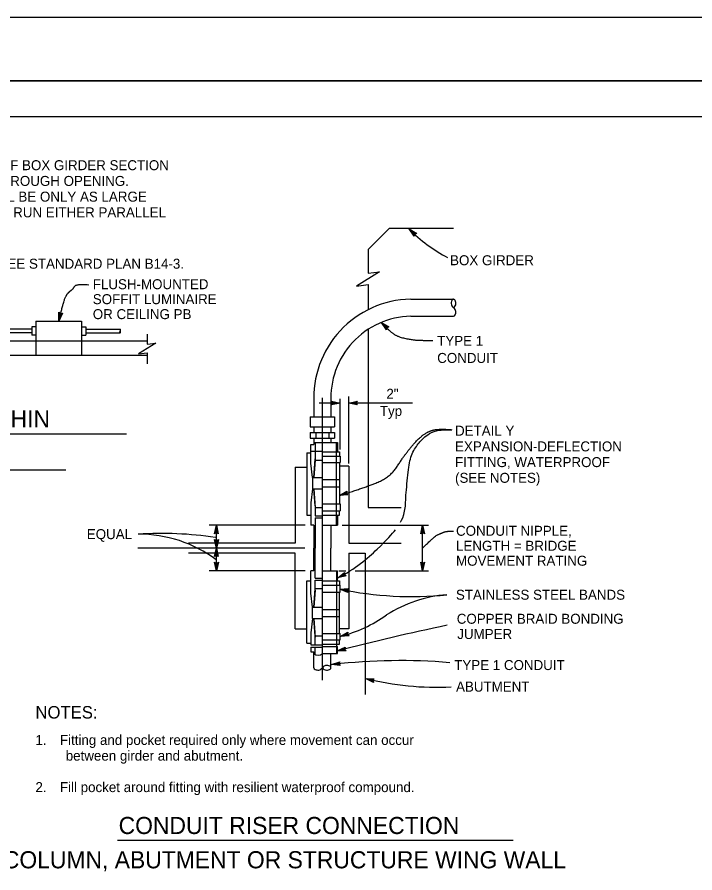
# Model space of a CAD drawing. Extents: x -894 to 866, y -476 to 714.
# Drawn here: x -174 to 301, y 113 to 714 of the extents above; entities that cross this region are included whole.
import ezdxf

# ---------------------------------------------------------------- set-up
doc = ezdxf.new("R2010")
doc.units = 0
for name, color, linetype in [('10 Sheet Format', 7, 'Continuous'), ('56 Stage 3 Anno', 7, 'Continuous'), ('57 Undefined', 7, 'Continuous'), ('60 Nongeo Data', 7, 'Continuous')]:
    doc.layers.add(name, color=color, linetype=linetype)

msp = doc.modelspace()

# ---------------------------------------------------------------- linework, layer by layer
at = {"layer": '10 Sheet Format'}
for p, q in [((-863.43, 668.96), (836.58, 668.96)), ((-813.45, 643.96), (811.55, 643.96))]:
    msp.add_line(p, q, dxfattribs=at)
for points in [[(-894.04, 713.56), (865.96, 713.56), (865.96, -476.44), (-894.04, -476.44)], [(-863.43, -431.04), (836.58, -431.04), (836.58, 668.96), (-863.43, 668.96)]]:
    msp.add_lwpolyline(points, close=True, dxfattribs=at)
at = {"layer": '56 Stage 3 Anno'}
for p, q in [((104.12, 559.98), (100.62, 565.03)), ((100.62, 565.03), (100.62, 565.03)), ((100.62, 565.03), (105.93, 561.94)), ((104.2, 560.39), (101.63, 564.09)), ((101.64, 564.09), (105.52, 561.84)), ((104.28, 560.81), (102.65, 563.15)), ((102.65, 563.15), (105.15, 561.7)), ((104.38, 561.18), (103.66, 562.22)), ((103.66, 562.22), (104.73, 561.6)), ((104.44, 561.5), (104.12, 559.98)), ((104.12, 559.98), (104.12, 559.98)), ((105.93, 561.94), (104.44, 561.5)), ((105.93, 561.94), (105.93, 561.94)), ((-144.96, 506.61), (-144.96, 506.61)), ((-142.36, 505.98), (-142.36, 505.98)), ((-145.08, 500.46), (-145.08, 500.46)), ((81.16, 499.32), (81.16, 499.32)), ((84.7, 494.3), (84.7, 494.3)), ((86.49, 496.27), (86.49, 496.27)), ((39.78, 248.56), (39.78, 446.62)), ((47.04, 442.96), (46.24, 444.3)), ((46.24, 444.3), (46.24, 444.3)), ((46.24, 444.3), (52.24, 442.96)), ((52.24, 410.34), (52.24, 445.89)), ((58.28, 400.51), (58.28, 447.62)), ((58.28, 442.96), (64.28, 444.29)), ((64.28, 444.29), (63.48, 442.96)), ((64.28, 444.29), (64.28, 444.29)), ((52.24, 442.96), (37.43, 442.96)), ((52.24, 442.96), (46.24, 441.63)), ((46.24, 441.63), (47.04, 442.96)), ((46.24, 441.63), (46.24, 441.63)), ((46.45, 443.94), (50.86, 442.96)), ((50.85, 442.96), (46.47, 441.99)), ((49.48, 442.96), (46.65, 442.34)), ((46.69, 443.58), (49.48, 442.96)), ((46.87, 443.24), (48.09, 442.96)), ((48.09, 442.96), (46.89, 442.7)), ((52.24, 442.96), (52.24, 442.96)), ((103.01, 442.96), (58.28, 442.96)), ((64.28, 441.62), (58.28, 442.96)), ((58.28, 442.96), (58.28, 442.96)), ((64.07, 441.98), (59.66, 442.96)), ((59.67, 442.96), (64.05, 443.93)), ((61.05, 442.96), (63.87, 443.58)), ((63.83, 442.34), (61.05, 442.96)), ((62.43, 442.96), (63.64, 443.22)), ((63.66, 442.68), (62.43, 442.96)), ((63.48, 442.96), (64.28, 441.62)), ((64.28, 441.62), (64.28, 441.62)), ((50.28, 364.28), (50.28, 357.28)), ((27.74, 357.28), (-39.52, 357.28)), ((-35.86, 351.28), (-34.52, 357.28)), ((-35.51, 351.5), (-34.52, 355.9)), ((-35.15, 351.73), (-34.52, 354.52)), ((-34.52, 341.28), (-34.52, 357.28)), ((-34.52, 357.28), (-34.52, 357.28)), ((-34.52, 357.28), (-33.19, 351.28)), ((-34.52, 355.89), (-33.55, 351.51)), ((-34.52, 354.52), (-33.9, 351.69)), ((53.64, 357.28), (114.11, 357.28)), ((108.76, 351.28), (110.1, 357.28)), ((109.12, 351.5), (110.1, 355.9)), ((109.48, 351.73), (110.1, 354.52)), ((110.1, 325.28), (110.1, 357.28)), ((110.1, 357.28), (110.1, 357.28)), ((110.1, 357.28), (111.43, 351.28)), ((110.1, 354.52), (110.73, 351.69)), ((110.11, 355.89), (111.07, 351.51)), ((-34.52, 352.08), (-35.86, 351.28)), ((-35.86, 351.28), (-35.86, 351.28)), ((-34.8, 351.91), (-34.53, 353.13)), ((-34.53, 353.13), (-34.26, 351.93)), ((-33.19, 351.28), (-34.52, 352.08)), ((-33.19, 351.28), (-33.19, 351.28)), ((110.1, 352.08), (108.76, 351.28)), ((108.76, 351.28), (108.76, 351.28)), ((109.82, 351.91), (110.1, 353.13)), ((110.1, 353.13), (110.37, 351.93)), ((111.43, 351.28), (110.1, 352.08)), ((111.43, 351.28), (111.43, 351.28)), ((-34.52, 341.28), (-35.85, 347.28)), ((-35.85, 347.28), (-35.85, 347.28)), ((-35.85, 347.28), (-34.52, 346.48)), ((-34.53, 342.67), (-35.49, 347.04)), ((-34.52, 344.04), (-35.15, 346.87)), ((-34.52, 345.42), (-34.79, 346.63)), ((-34.52, 346.48), (-33.18, 347.28)), ((-33.18, 347.28), (-34.52, 341.28)), ((-33.54, 347.06), (-34.52, 342.66)), ((-33.9, 346.83), (-34.52, 344.04)), ((-34.24, 346.65), (-34.52, 345.42)), ((-33.18, 347.28), (-33.18, 347.28)), ((27.54, 341.28), (-89.69, 341.28)), ((-35.86, 335.28), (-34.52, 341.28)), ((-34.52, 336.08), (-35.86, 335.28)), ((-35.51, 335.5), (-34.52, 339.9)), ((-35.15, 335.73), (-34.52, 338.52)), ((-34.8, 335.91), (-34.53, 337.13)), ((-34.53, 337.13), (-34.26, 335.93)), ((-34.52, 325.35), (-34.52, 341.35)), ((-34.52, 341.28), (-34.52, 341.28)), ((-34.52, 341.28), (-34.52, 341.28)), ((-34.52, 341.28), (-33.19, 335.28)), ((-34.52, 339.89), (-33.55, 335.51)), ((-34.52, 338.52), (-33.9, 335.69)), ((-33.19, 335.28), (-34.52, 336.08)), ((-35.86, 335.28), (-35.86, 335.28)), ((-34.52, 325.28), (-35.85, 331.28)), ((-35.85, 331.28), (-35.85, 331.28)), ((-35.85, 331.28), (-34.52, 330.48)), ((-34.53, 326.67), (-35.49, 331.04)), ((-34.52, 328.04), (-35.15, 330.87)), ((-34.52, 329.42), (-34.79, 330.63)), ((-34.52, 330.48), (-33.18, 331.28)), ((-33.18, 331.28), (-34.52, 325.28)), ((-33.54, 331.06), (-34.52, 326.66)), ((-33.9, 330.83), (-34.52, 328.04)), ((-34.24, 330.65), (-34.52, 329.42)), ((-33.19, 335.28), (-33.19, 335.28)), ((-33.18, 331.28), (-33.18, 331.28)), ((110.1, 325.28), (108.77, 331.28)), ((108.77, 331.28), (108.77, 331.28)), ((108.77, 331.28), (110.1, 330.48)), ((110.1, 326.67), (109.13, 331.04)), ((110.1, 328.04), (109.48, 330.87)), ((110.11, 329.42), (109.84, 330.63)), ((110.1, 330.48), (111.44, 331.28)), ((111.44, 331.28), (110.1, 325.28)), ((111.09, 331.06), (110.1, 326.66)), ((110.73, 330.83), (110.1, 328.04)), ((110.38, 330.65), (110.11, 329.42)), ((111.44, 331.28), (111.44, 331.28)), ((27.74, 325.28), (-39.52, 325.28)), ((-34.52, 325.28), (-34.52, 325.28)), ((51.36, 325.28), (56.22, 325.28)), ((62.77, 325.28), (114.11, 325.28)), ((110.1, 325.28), (110.1, 325.28)), ((52.01, 312.46), (58.15, 312.83)), ((57.73, 310.2), (52.01, 312.46)), ((52.01, 312.46), (52.01, 312.46)), ((57.57, 310.58), (53.38, 312.24)), ((53.39, 312.24), (57.86, 312.51)), ((54.74, 312.02), (57.63, 312.2)), ((58.15, 312.83), (57.15, 311.64)), ((58.15, 312.83), (58.15, 312.83)), ((57.4, 310.97), (54.74, 312.02)), ((56.11, 311.81), (57.34, 311.88)), ((57.28, 311.34), (56.11, 311.81)), ((57.15, 311.64), (57.73, 310.2)), ((57.73, 310.2), (57.73, 310.2)), ((52.34, 279.32), (57.68, 282.36)), ((57.68, 282.36), (57.31, 280.85)), ((57.68, 282.36), (57.68, 282.36)), ((58.47, 279.81), (52.34, 279.32)), ((52.34, 279.32), (52.34, 279.32)), ((58.16, 280.08), (53.66, 279.73)), ((53.67, 279.73), (57.57, 281.95)), ((54.98, 280.13), (57.5, 281.56)), ((57.83, 280.36), (54.98, 280.13)), ((56.3, 280.54), (57.38, 281.15)), ((57.56, 280.64), (56.3, 280.54)), ((57.31, 280.85), (58.47, 279.81)), ((58.47, 279.81), (58.47, 279.81)), ((50.26, 269.08), (55.8, 271.74)), ((51.61, 269.4), (55.65, 271.34)), ((52.95, 269.71), (55.56, 270.96)), ((54.29, 270.02), (55.41, 270.55)), ((55.8, 271.74), (55.32, 270.26)), ((55.32, 270.26), (56.4, 269.14)), ((55.8, 271.74), (55.8, 271.74)), ((56.4, 269.14), (50.26, 269.08)), ((50.26, 269.08), (50.26, 269.08)), ((56.11, 269.44), (51.6, 269.39)), ((55.8, 269.73), (52.95, 269.71)), ((55.55, 270.03), (54.29, 270.02)), ((56.4, 269.14), (56.4, 269.14)), ((46.25, 259.65), (52.1, 261.52)), ((52.34, 258.86), (46.25, 259.65)), ((46.25, 259.65), (46.25, 259.65)), ((52.1, 259.19), (47.62, 259.78)), ((47.63, 259.78), (51.9, 261.14)), ((49, 259.9), (51.76, 260.78)), ((51.83, 259.53), (49, 259.9)), ((50.37, 260.02), (51.55, 260.4)), ((51.62, 259.86), (50.37, 260.02)), ((52.1, 261.52), (51.43, 260.12)), ((51.43, 260.12), (52.34, 258.86)), ((52.1, 261.52), (52.1, 261.52)), ((52.34, 258.86), (52.34, 258.86)), ((70.06, 249.79), (70.06, 249.79)), ((75.56, 247.04), (75.56, 247.04)), ((76.2, 249.63), (76.2, 249.63))]:
    msp.add_line(p, q, dxfattribs=at)
for points in [[(-142.36, 505.98), (-145.08, 500.46), (-144.96, 506.61), (-144.66, 506.32), (-144.76, 501.81), (-142.76, 505.85), (-143.15, 505.73), (-144.43, 503.15), (-144.37, 506.03), (-144.08, 505.73), (-144.1, 504.49), (-143.55, 505.61), (-143.85, 505.52), (-144.96, 506.61), (-143.85, 505.52)], [(84.7, 494.3), (81.16, 499.32), (86.49, 496.27), (86.1, 496.15), (82.19, 498.39), (84.78, 494.7), (84.86, 495.11), (83.2, 497.46), (85.7, 496.03), (85.31, 495.91), (84.22, 496.53), (84.94, 495.51), (85.01, 495.82), (86.49, 496.27), (85.01, 495.82)], [(57.72, 378.56), (51.69, 378.08), (56.94, 381.07), (56.84, 380.68), (52.99, 378.48), (57.41, 378.84), (57.11, 379.11), (54.28, 378.88), (56.75, 380.28), (56.65, 379.89), (55.58, 379.28), (56.81, 379.38), (56.58, 379.59), (56.94, 381.07), (56.58, 379.59)], [(56.4, 321.82), (50.53, 320.34), (55.22, 324.17), (55.18, 323.76), (51.75, 320.96), (56.05, 322.04), (55.71, 322.25), (52.96, 321.56), (55.15, 323.35), (55.12, 322.95), (54.17, 322.17), (55.37, 322.47), (55.1, 322.64), (55.22, 324.17), (55.1, 322.64)], [(75.56, 247.04), (70.06, 249.79), (76.2, 249.63), (75.91, 249.34), (71.41, 249.46), (75.44, 247.44), (75.32, 247.83), (72.74, 249.12), (75.62, 249.05), (75.32, 248.76), (74.08, 248.79), (75.2, 248.23), (75.11, 248.54), (76.2, 249.63), (75.11, 248.54)]]:
    msp.add_lwpolyline(points, close=True, dxfattribs=at)
for centre, radius, start, end in [((177.84, 640.57), 108.03, 224.3665, 242.31273), ((-73.36, 89.64), 261.86, 81.6323, 93.50922), ((-89.01, 259.97), 91.04, 53.30127, 90.24116), ((102.21, 551.55), 244.3, 258.1427, 275.85797), ((134.67, 215.41), 93.42, 94.6198, 122.24986), ((29.01, 372.04), 95.61, 284.12592, 305.71781), ((434.74, -1203.5), 1521.95, 101.65346, 104.63286), ((94.49, -150.94), 413.26, 85.20305, 96.50858), ((119.95, 449.96), 206.29, 256.00439, 272.82059)]:
    msp.add_arc(centre, radius, start, end, dxfattribs=at)
for points, degree in [([(-145.08, 500.46), (-142.34, 511.78), (-140.17, 518.01), (-137.76, 521.06), (-134.96, 522.97), (-132.85, 526.69), (-124.08, 525.93)], 2), ([(81.16, 499.32), (86.52, 493.68), (92.78, 489.26), (104.33, 487.05), (109.12, 486.92), (117.35, 486.8)], 2), ([(51.69, 378.08), (67.2, 382.88), (87.26, 390.7), (96.98, 405.9), (106.48, 417.52), (114.08, 423.22), (121.68, 424.91), (130.55, 424.27)], 2), ([(94.68, 359.43), (95.42, 360.77), (98.19, 366.89), (98.03, 376.76), (100.14, 395.77), (101.62, 406.54), (107.11, 414.98), (111.55, 419.42), (118.87, 424.57), (130.55, 424.27)], 3), ([(50.53, 320.34), (62.77, 326.5), (80.34, 341.84), (89.02, 351.48), (90.98, 353.97)], 3), ([(110.1, 341.28), (118.52, 349.52), (121.89, 351.21), (127.39, 353.32), (131.82, 353.11)], 2)]:
    msp.add_open_spline(points, degree=degree, dxfattribs=at)
at = {"layer": '57 Undefined'}
for p, q in [((-404.31, 421.25), (-97.49, 421.25)), ((-361.27, 396.1), (-140.1, 396.1)), ((-103.95, 136.37), (173.58, 136.37))]:
    msp.add_line(p, q, dxfattribs=at)
at = {"layer": '60 Nongeo Data'}
for p, q in [((86.78, 565.53), (71.78, 550.53)), ((86.78, 565.53), (131.78, 565.53)), ((71.78, 550.53), (71.78, 533.99)), ((71.78, 525.99), (71.78, 508.33)), ((101.78, 515.76), (131.78, 515.76)), ((-161.08, 500.46), (-161.08, 476.46)), ((-161.08, 500.46), (-129.08, 500.46)), ((-129.08, 500.46), (-129.08, 476.46)), ((101.78, 503.78), (131.78, 503.78)), ((-164.08, 494.71), (-188.08, 494.71)), ((-164.08, 492.21), (-188.08, 492.21)), ((-161.08, 496.46), (-164.08, 496.46)), ((-164.08, 496.46), (-164.08, 490.46)), ((-129.08, 496.46), (-126.08, 496.46)), ((-126.08, 496.46), (-126.08, 490.46)), ((-126.08, 494.71), (-102.08, 494.71)), ((-126.08, 492.21), (-102.08, 492.21)), ((71.78, 494.52), (71.78, 369.78)), ((-200.08, 486.46), (-161.08, 486.46)), ((-161.08, 490.46), (-164.08, 490.46)), ((-161.08, 486.46), (-129.08, 486.46)), ((-129.08, 490.46), (-126.08, 490.46)), ((-129.08, 486.46), (-83.08, 486.46)), ((-83.08, 491.25), (-83.08, 484.11)), ((-200.08, 476.46), (-83.08, 476.46)), ((-83.08, 478.11), (-83.08, 470.55)), ((33.78, 443.28), (33.78, 433.28)), ((45.78, 443.28), (45.78, 433.28)), ((31.28, 433.28), (31.28, 426.28)), ((31.28, 433.28), (48.28, 433.28)), ((48.28, 433.28), (48.28, 426.28)), ((31.28, 426.28), (48.28, 426.28)), ((33.78, 426.28), (33.78, 422.28)), ((45.78, 426.28), (45.78, 422.28)), ((31.28, 422.28), (48.28, 422.28)), ((31.28, 422.28), (31.28, 418.28)), ((35.28, 422.28), (35.28, 418.28)), ((44.28, 422.28), (44.28, 418.28)), ((48.28, 422.28), (48.28, 418.28)), ((31.28, 418.28), (48.28, 418.28)), ((33.78, 418.28), (33.78, 415.28)), ((33.78, 415.28), (50.28, 415.28)), ((33.78, 415.28), (33.78, 413.98)), ((34.78, 415.28), (34.78, 409.28)), ((45.78, 418.28), (45.78, 415.28)), ((49.78, 357.28), (49.78, 415.28)), ((50.28, 415.28), (50.28, 408.78)), ((31.78, 413.98), (33.78, 413.98)), ((31.78, 409.28), (31.78, 413.98)), ((31.78, 409.28), (39.78, 409.28)), ((31.78, 400.7), (31.78, 409.28)), ((34.78, 409.28), (34.78, 402.78)), ((39.78, 408.78), (51.78, 408.78)), ((51.78, 408.78), (51.78, 405.78)), ((28.78, 407.95), (28.78, 364.28)), ((28.78, 407.95), (31.78, 407.95)), ((33.78, 390.78), (34.78, 403.78)), ((34.78, 402.78), (33.78, 390.78)), ((34.78, 402.78), (39.78, 402.78)), ((39.78, 405.78), (52.28, 405.78)), ((52.28, 405.78), (52.28, 401.28)), ((20.78, 397.95), (20.78, 344.78)), ((20.78, 397.95), (28.78, 397.95)), ((32.78, 390.78), (31.78, 400.7)), ((39.78, 401.28), (52.28, 401.28)), ((51.78, 401.28), (51.78, 372.28)), ((58.28, 398.56), (52.28, 398.56)), ((58.28, 398.56), (58.28, 344.78)), ((32.78, 390.78), (39.78, 390.78)), ((32.78, 390.78), (32.78, 382.78)), ((39.78, 389.28), (51.78, 389.28)), ((39.78, 384.28), (51.78, 384.28)), ((32.78, 382.78), (31.78, 372.86)), ((32.78, 382.78), (39.78, 382.78)), ((34.78, 370.78), (33.78, 382.78)), ((33.78, 382.78), (34.78, 369.78)), ((31.78, 372.86), (31.78, 357.28)), ((39.78, 372.28), (52.28, 372.28)), ((52.28, 372.28), (52.28, 367.28)), ((34.78, 369.78), (39.78, 369.78)), ((34.78, 369.78), (34.78, 363.78)), ((39.78, 367.28), (52.28, 367.28)), ((51.78, 364.28), (51.78, 367.28)), ((71.78, 369.78), (95.15, 369.78)), ((28.78, 364.28), (31.78, 364.28)), ((34.78, 363.78), (39.78, 363.78)), ((34.78, 362.33), (39.78, 362.33)), ((34.78, 362.33), (34.78, 341.28)), ((39.78, 364.28), (51.78, 364.28)), ((33.78, 357.28), (31.78, 357.28)), ((33.78, 357.28), (33.78, 341.28)), ((39.78, 357.28), (50.28, 357.28)), ((45.78, 357.28), (45.78, 341.28)), ((20.78, 344.78), (-54.22, 344.78)), ((58.28, 344.78), (95.15, 344.78)), ((20.78, 337.78), (-54.22, 337.78)), ((20.78, 284.61), (20.78, 337.78)), ((33.78, 325.28), (33.78, 341.28)), ((34.78, 320.23), (34.78, 341.28)), ((45.78, 325.28), (45.78, 341.28)), ((58.28, 337.78), (69.78, 337.78)), ((58.28, 337.78), (58.28, 284.61)), ((69.78, 337.78), (69.78, 238.56)), ((33.78, 325.28), (31.78, 325.28)), ((31.78, 309.7), (31.78, 325.28)), ((39.78, 325.28), (50.28, 325.28)), ((49.78, 325.28), (49.78, 267.28)), ((50.28, 318.28), (50.28, 325.28)), ((28.78, 274.61), (28.78, 318.28)), ((28.78, 318.28), (31.78, 318.28)), ((34.78, 320.23), (39.78, 320.23)), ((34.78, 318.78), (39.78, 318.78)), ((34.78, 312.78), (34.78, 318.78)), ((39.78, 318.28), (51.78, 318.28)), ((51.78, 318.28), (51.78, 315.28)), ((33.78, 299.78), (34.78, 312.78)), ((34.78, 312.78), (39.78, 312.78)), ((39.78, 315.28), (52.28, 315.28)), ((52.28, 310.28), (52.28, 315.28)), ((32.78, 299.78), (31.78, 309.7)), ((34.78, 311.78), (33.78, 299.78)), ((39.78, 310.28), (52.28, 310.28)), ((51.78, 281.28), (51.78, 310.28)), ((32.78, 299.78), (39.78, 299.78)), ((32.78, 291.78), (32.78, 299.78)), ((39.78, 298.28), (51.78, 298.28)), ((32.78, 291.78), (31.78, 281.86)), ((32.78, 291.78), (39.78, 291.78)), ((34.78, 279.78), (33.78, 291.78)), ((33.78, 291.78), (34.78, 278.78)), ((39.78, 293.28), (51.78, 293.28)), ((20.78, 284.61), (28.78, 284.61)), ((58.28, 284.61), (51.78, 284.61)), ((31.78, 281.86), (31.78, 273.28)), ((34.78, 279.78), (39.78, 279.78)), ((34.78, 273.28), (34.78, 279.78)), ((39.78, 281.28), (52.28, 281.28)), ((39.78, 276.78), (52.28, 276.78)), ((51.78, 273.78), (51.78, 276.78)), ((52.28, 276.78), (52.28, 281.28)), ((28.78, 274.61), (31.78, 274.61)), ((31.78, 273.28), (39.78, 273.28)), ((31.78, 271.78), (39.78, 271.78)), ((31.78, 271.78), (31.78, 268.58)), ((34.78, 266.61), (34.78, 271.78)), ((39.78, 273.78), (51.78, 273.78)), ((39.78, 272.28), (50.28, 272.28)), ((50.28, 267.28), (50.28, 272.28)), ((31.78, 268.58), (33.78, 268.58)), ((33.78, 267.28), (33.78, 268.58)), ((33.78, 257.28), (33.78, 267.28)), ((39.78, 267.28), (50.28, 267.28)), ((45.78, 257.28), (45.78, 267.28))]:
    msp.add_line(p, q, dxfattribs=at)
for points in [[(71.78, 533.99), (79.78, 534.99), (63.78, 524.99), (71.78, 525.99)], [(-83.08, 484.11), (-77.08, 484.86), (-89.08, 477.36), (-83.08, 478.11)]]:
    msp.add_lwpolyline(points, dxfattribs=at)
for centre, radius, start, end in [((103.06, 446.43), 69.35, 91.2722, 183.15188), ((133.52, 512.7), 3.4, 178.67009, 239.20271), ((129.87, 512.8), 3.58, 302.37622, 357.02523), ((129.65, 506.75), 3.7, 6.74286, 54.81562), ((103.06, 446.43), 57.36, 91.2722, 183.15188), ((-101.72, 492.85), 0.708, 120.79729, 181.32991), ((-102.53, 494.09), 0.771, 305.18438, 353.25714), ((-102.48, 492.83), 0.745, 2.97477, 57.62378), ((36.78, 270.66), 4.52, 228.44431, 311.55569), ((42.7, 255.54), 3.4, 88.67009, 149.20271), ((36.76, 259.41), 3.7, 276.74286, 324.81562), ((42.8, 259.19), 3.58, 212.37622, 267.02523)]:
    msp.add_arc(centre, radius, start, end, dxfattribs=at)
for centre, major_axis, ratio, start_param, end_param in [((131.78, 512.78), (0, 3), 0.552855, 4.65704, 7.860758), ((131.78, 506.78), (0, 3), 0.519123, 3.141593, 4.849434), ((-102.08, 492.84), (0, -0.625), 0.552855, 4.705612, 7.909331), ((-102.08, 494.09), (0, -0.625), 0.519123, 1.433751, 3.141593), ((42.78, 257.28), (3, 0), 0.552855, 4.65704, 7.860758), ((36.78, 257.28), (3, 0), 0.519123, 3.141593, 4.849434)]:
    msp.add_ellipse(centre, major_axis=major_axis, ratio=ratio, start_param=start_param, end_param=end_param, dxfattribs=at)

# ---------------------------------------------------------------- texts
at = {"layer": '57 Undefined'}
for s, height, p in [('CONDUIT PASSING THROUGH GIRDER OR DIAPHRAGM OF BOX GIRDER SECTION', 7, (-440.76, 606.22)), ('SHALL BE EITHER CAST INTO CONCRETE OR PASSED THROUGH OPENING.', 7, (-440.76, 595.19)), ('OPENING SHALL NOT BE DRAINAGE OPENING AND SHALL BE ONLY AS LARGE', 7, (-440.76, 584.17)), ('AS REQUIRED TO INSTALL CONDUIT. CONDUIT SHALL BE RUN EITHER PARALLEL', 7, (-440.76, 573.15)), ('BOX GIRDER', 7, (129.33, 539.57)), ('FOR SUPPORT, SEE STANDARD PLAN B14-3.', 7, (-260.11, 537.14)), ('FLUSH-MOUNTED', 7, (-121.23, 522.78)), ('SOFFIT LUMINAIRE', 7, (-121.23, 512.28)), ('OR CEILING PB', 7, (-121.23, 501.78)), ('TYPE 1', 7, (120.3, 483.06)), ('CONDUIT', 7, (120.3, 471.06)), ('2"', 7, (84.66, 445.91)), ('CONDUIT INSTALLATION WITHIN', 12, (-404.44, 425.89)), ('Typ', 7, (80.1, 433.91)), ('DETAIL Y', 7, (132.82, 420.07)), ('EXPANSION-DEFLECTION', 7, (132.82, 409.04)), ('FITTING, WATERPROOF', 7, (132.82, 398.02)), ('(SEE NOTES)', 7, (132.82, 387)), ('EQUAL', 7, (-125.42, 347.51)), ('CONDUIT NIPPLE,', 7, (133.51, 349.86)), ('LENGTH = BRIDGE', 7, (133.51, 339.36)), ('MOVEMENT RATING', 7, (133.51, 328.86)), ('STAINLESS STEEL BANDS', 7, (133.43, 305.02)), ('COPPER BRAID BONDING', 7, (134.03, 288.16)), ('JUMPER', 7, (134.39, 277.49)), ('TYPE 1 CONDUIT', 7, (132.24, 255.71)), ('ABUTMENT', 7, (133.53, 240.56)), ('NOTES:', 8.75, (-161.44, 221.72)), ('1.', 7, (-161.44, 203.19)), (' Fitting and pocket required only where movement can occur', 7, (-146.89, 203.19)), ('between girder and abutment.', 7, (-140.2, 192.17)), ('2.', 7, (-161.44, 170.12)), (' Fill pocket around fitting with resilient waterproof compound.', 7, (-146.89, 170.12)), ('CONDUIT RISER CONNECTION', 12, (-103.11, 140.72)), ('AT COLUMN, ABUTMENT OR STRUCTURE WING WALL', 12, (-209.27, 116.68))]:
    msp.add_text(s, height=height, dxfattribs=at).set_placement(p)

doc.saveas('drawing.dxf')
